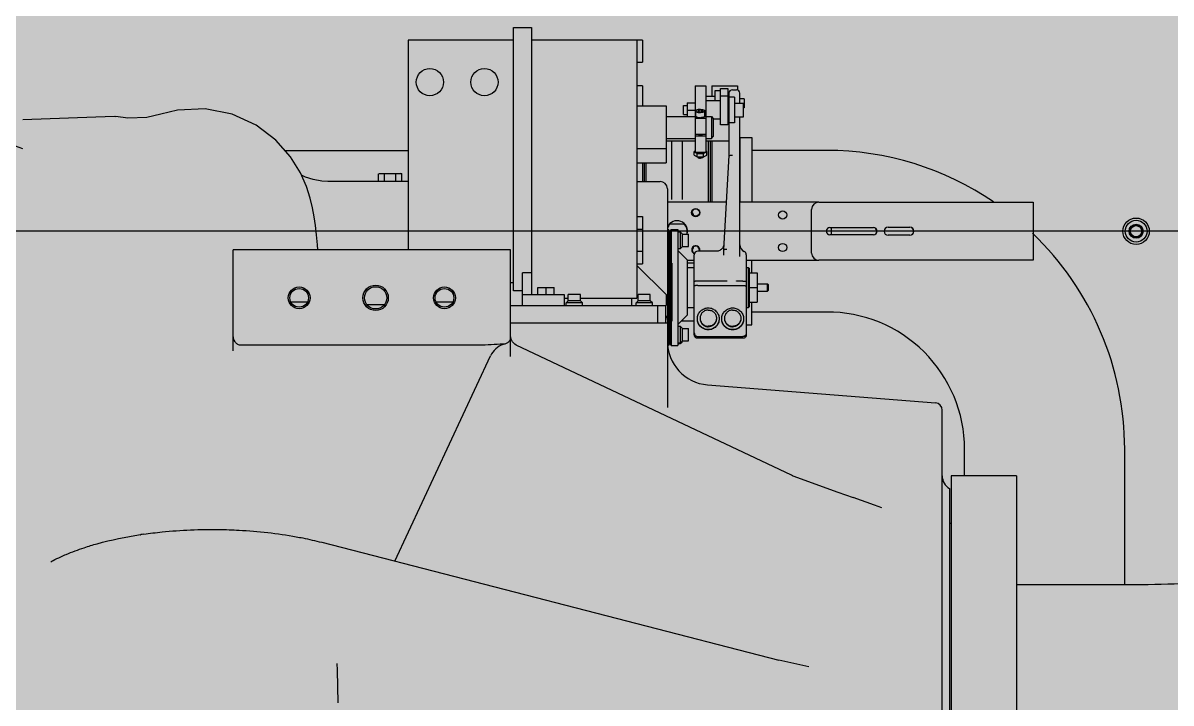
# Model space of a CAD drawing. Header units: millimetres. Extents: x -18489 to 17339, y -1599 to 10961.
# Drawn here: x -14545.8 to -14445.6, y 3074.1 to 3133.5 of the extents above; entities that cross this region are included whole.
import ezdxf

# ---------------------------------------------------------------- set-up
doc = ezdxf.new("R2010")
doc.units = ezdxf.units.MM
for name, color, linetype in [('188K-SM-03-F10-MECH-EQ-Y2257103$0$0 Xref', 8, 'Continuous'), ('188K-SM-03-F10-MECH-EQ-Y2257103$0$M-EQU-FOUNDATION', 8, 'Continuous'), ('188K-SM-03-F10-MECH-EQ-Y2257103$0$Micron CUP L10 HVAC EQU$0$M-MECH-EQU', 136, 'Continuous'), ('188K-SM-03-F10-MECH-EQ-Y2257103$0$Micron CUP L10 HVAC EQU$0$M-PHASE1 AREA', 252, 'Continuous')]:
    doc.layers.add(name, color=color, linetype=linetype)

# ---------------------------------------------------------------- blocks, each defined once
blk = doc.blocks.new('188K-SM-03-F10-MECH-EQ-Y2257103$0$Micron CUP L10 HVAC EQU$0$A$C0c53ceb0')
at = {"layer": '188K-SM-03-F10-MECH-EQ-Y2257103$0$Micron CUP L10 HVAC EQU$0$M-PHASE1 AREA'}
for p, q in [((16401.61627, 22156.78257), (16417.47457, 22156.78257)), ((16401.61627, 21926.83731), (16401.61627, 22156.78257)), ((16417.47457, 22156.78257), (16417.47457, 21923.66565)), ((16401.61627, 22145.68177), (16309.63817, 22145.68177)), ((16309.63817, 22145.68177), (16309.63817, 21962.86735)), ((16514.21016, 22145.68177), (16417.47457, 22145.68177)), ((16509.45268, 22145.68177), (16509.45268, 21920.49399)), ((16514.21016, 22145.68177), (16514.21016, 22126.65181)), ((16509.45268, 22126.65181), (16514.21016, 22126.65181)), ((16514.1718, 22105.89668), (16509.45268, 22105.89668)), ((16514.1718, 22105.89649), (16514.1718, 22088.59191)), ((16560.19922, 22106.04009), (16569.71419, 22106.04009)), ((16560.19922, 22106.04009), (16560.19922, 22048.03219)), ((16569.71419, 22106.04009), (16569.71419, 22048.03219)), ((16574.91981, 22105.89668), (16597.18485, 22105.89668)), ((16574.91981, 22105.89649), (16574.91981, 22096.57405)), ((16597.18485, 22105.89649), (16597.18485, 22102.32744)), ((16577.63065, 22096.57405), (16569.71419, 22096.57405)), ((16577.63065, 22092.88018), (16577.63065, 22101.78826)), ((16577.63065, 22101.78826), (16582.40083, 22101.78826)), ((16582.40083, 22071.82967), (16582.40083, 22103.68195)), ((16582.40083, 22103.68195), (16588.74415, 22103.68195)), ((16582.40083, 22097.19174), (16588.74415, 22097.19174)), ((16588.74415, 22103.68195), (16588.74415, 22071.82967)), ((16589.7337, 22097.67144), (16588.74415, 22097.67144)), ((16589.7337, 22099.41767), (16589.7337, 22045.04455)), ((16594.50388, 22096.05184), (16589.7337, 22096.05184)), ((16592.7785, 22102.46272), (16596.33075, 22102.46272)), ((16594.50388, 22096.05184), (16594.50388, 22073.72336)), ((16599.37555, 22090.8207), (16599.37555, 22099.41767)), ((16132.47768, 22085.89106), (16108.22063, 22084.82415)), ((16155.96205, 22081.25888), (16132.47768, 22085.89106)), ((16509.45268, 22088.59191), (16534.82595, 22088.59191)), ((16534.82595, 22088.59191), (16534.82595, 22038.63194)), ((16550.10065, 22088.85218), (16553.44993, 22088.85218)), ((16550.10065, 22080.92303), (16550.10065, 22088.85218)), ((16553.44993, 22090.97925), (16560.19922, 22090.97925)), ((16553.44993, 22090.97925), (16553.44993, 22079.07693)), ((16582.40083, 22092.88018), (16569.71419, 22092.88018)), ((16588.74415, 22091.93503), (16589.3531, 22091.93503)), ((16594.50388, 22090.83763), (16602.44571, 22090.83763)), ((16603.00392, 22094.58859), (16599.37555, 22094.58859)), ((16602.44571, 22078.93757), (16602.44571, 22090.83763)), ((16603.00392, 22086.65944), (16602.44571, 22086.65944)), ((16603.00392, 22094.58859), (16603.00392, 22086.65944)), ((15973.29009, 22076.66688), (16052.90497, 22079.44709)), ((16052.90497, 22079.44709), (16054.4616, 22079.30882)), ((16064.84886, 22077.81695), (16054.46166, 22079.30888)), ((16081.49109, 22078.43421), (16064.84886, 22077.81695)), ((16093.64274, 22081.27954), (16081.49109, 22078.43421)), ((16108.22063, 22084.82415), (16093.64262, 22081.27961)), ((16176.94237, 22071.71534), (16155.96205, 22081.25888)), ((16534.82595, 22079.07693), (16560.19922, 22079.07693)), ((16550.10065, 22080.92303), (16553.44993, 22080.92303)), ((16553.44993, 22084.63594), (16560.19922, 22084.63594)), ((16560.19922, 22077.83603), (16569.71419, 22077.83603)), ((16560.93504, 22079.48489), (16560.93504, 22084.01507)), ((16563.75063, 22084.69197), (16562.60799, 22084.01507)), ((16562.60799, 22084.01507), (16563.75063, 22083.33817)), ((16563.75063, 22083.33817), (16563.75063, 22084.69197)), ((16566.03591, 22084.69197), (16563.75063, 22084.69197)), ((16563.75063, 22083.33817), (16566.03591, 22083.33817)), ((16567.17856, 22084.01507), (16566.03591, 22084.69197)), ((16566.03591, 22083.33817), (16566.03591, 22084.69197)), ((16566.03591, 22083.33817), (16567.17856, 22084.01507)), ((16568.8515, 22079.48489), (16568.8515, 22084.01507)), ((16569.71419, 22079.07693), (16574.47168, 22079.07693)), ((16574.47168, 22079.07693), (16576.05751, 22077.4911)), ((16574.47168, 22079.07693), (16574.47168, 22060.04698)), ((16576.05751, 22077.4911), (16576.05751, 22061.63281)), ((16582.40083, 22076.89502), (16576.05751, 22076.89502)), ((16588.74415, 22077.84018), (16589.3531, 22077.84018)), ((16594.50388, 22078.93757), (16602.44571, 22078.93757)), ((16599.37555, 21956.86786), (16599.37555, 22078.93757)), ((16194.21554, 22058.66585), (16176.94237, 22071.71534)), ((16588.74415, 22071.82967), (16582.40083, 22071.82967)), ((16594.50388, 22073.72336), (16589.7337, 22073.72336)), ((16207.07009, 22044.09433), (16194.21554, 22058.66585)), ((16534.82595, 22060.04698), (16560.19922, 22060.04698)), ((16560.19922, 22057.56047), (16534.82595, 22057.56047)), ((16539.78482, 22006.78234), (16539.78482, 22057.56047)), ((16549.2998, 22006.78234), (16549.2998, 22057.56047)), ((16560.19922, 22063.76862), (16569.71419, 22063.76862)), ((16560.19922, 22062.33804), (16569.71419, 22062.33804)), ((16569.71419, 22060.04698), (16574.47168, 22060.04698)), ((16589.7337, 22057.56047), (16569.71419, 22057.56047)), ((16571.69171, 22057.56047), (16571.69171, 22004.4036)), ((16573.33398, 22057.56047), (16573.33398, 22004.4036)), ((16574.47168, 22060.04698), (16576.05751, 22061.63281)), ((16574.91981, 22057.56047), (16574.91981, 22004.4036)), ((16599.37555, 22060.73226), (16609.87149, 22060.73226)), ((16599.37555, 22060.73226), (16599.37555, 22004.4036)), ((16609.87149, 22060.73226), (16609.87149, 22004.4036)), ((16202.20788, 22049.60598), (16309.63817, 22049.60598)), ((16509.45268, 22051.36136), (16534.82595, 22051.36136)), ((16560.19922, 22049.03399), (16559.3998, 22048.56042)), ((16559.3998, 22048.56042), (16560.19922, 22048.08685)), ((16559.3998, 22045.46082), (16559.3998, 22048.56042)), ((16560.19922, 22048.03219), (16569.71419, 22048.03219)), ((16560.29148, 22048.03219), (16562.14653, 22046.93326)), ((16562.14653, 22043.83366), (16562.14653, 22046.93326)), ((16562.14653, 22046.93326), (16567.64001, 22046.93326)), ((16567.64001, 22046.93326), (16569.49507, 22048.03219)), ((16567.64001, 22043.83366), (16567.64001, 22046.93326)), ((16570.38675, 22048.56042), (16569.71419, 22048.95884)), ((16569.71419, 22048.162), (16570.38675, 22048.56042)), ((16570.38675, 22045.46082), (16570.38675, 22048.56042)), ((16675.12837, 22049.60526), (16609.87311, 22049.60526)), ((16215.66843, 22030.06427), (16207.07009, 22044.09433)), ((16509.45268, 22038.63194), (16534.82595, 22038.63194)), ((16514.1718, 22038.63194), (16514.1718, 22022.49454)), ((16515.75763, 22038.63194), (16515.75763, 22022.49454)), ((16517.39291, 22022.49454), (16517.39291, 22038.63194)), ((16559.3998, 22045.46082), (16562.14653, 22043.83366)), ((16562.14653, 22043.83366), (16567.64001, 22043.83366)), ((16562.48281, 22043.72027), (16562.48281, 22043.83366)), ((16567.30373, 22043.72027), (16567.30373, 22043.83366)), ((16567.64001, 22043.83366), (16570.38675, 22045.46082)), ((16589.7337, 22045.04514), (16584.91278, 21962.96922)), ((16220.92421, 22018.00925), (16215.66843, 22030.06427)), ((16220.09356, 22026.3265), (16216.53226, 22028.08293)), ((16226.65014, 22024.12904), (16220.09356, 22026.3265)), ((16283.86074, 22029.16139), (16285.21005, 22029.52293)), ((16283.86074, 22022.49454), (16283.86074, 22029.16139)), ((16285.21005, 22029.52293), (16302.65418, 22029.52293)), ((16288.89643, 22022.49454), (16288.89643, 22029.16139)), ((16298.9678, 22022.49454), (16298.9678, 22029.16139)), ((16304.00348, 22029.16139), (16302.65418, 22029.52293)), ((16304.00348, 22022.49454), (16304.00348, 22029.16139)), ((16224.09817, 22008.0169), (16220.92421, 22018.00925)), ((16234.43181, 22022.7465), (16226.65014, 22024.12904)), ((16239.54081, 22022.49454), (16234.43181, 22022.7465)), ((16309.63817, 22022.49454), (16239.54227, 22022.49454)), ((16509.45268, 22022.49454), (16529.72592, 22022.49454)), ((16536.06924, 22016.15122), (16536.06924, 21825.11651)), ((16226.12976, 21999.44917), (16224.09817, 22008.0169)), ((16227.55979, 21991.60351), (16226.12976, 21999.44917)), ((16587.34653, 22004.4036), (16536.06924, 22004.4036)), ((16668.36387, 22004.4036), (16599.37555, 22004.4036)), ((16662.02055, 21960.00037), (16662.02055, 21998.06028)), ((16668.36387, 22004.4036), (16855.34205, 22004.4036)), ((16855.34205, 22004.4036), (16855.34205, 21953.65705)), ((16228.67767, 21983.88566), (16227.55979, 21991.60351)), ((16509.45268, 21991.79288), (16514.21016, 21991.79288)), ((16514.21016, 21991.79085), (16514.21016, 21950.69021)), ((18509.19987, 21979.03032), (13383.58898, 21979.03032)), ((16229.63843, 21975.80119), (16228.67767, 21983.88566)), ((16230.51316, 21967.11996), (16229.63843, 21975.80119)), ((16509.45268, 21980.75551), (16514.21016, 21980.75551)), ((16536.06924, 21980.62864), (16537.05402, 21980.62864)), ((16538.22596, 21978.59878), (16537.05402, 21980.62864)), ((16537.05402, 21980.62864), (16537.05402, 21879.13556)), ((16539.39791, 21980.62864), (16538.22596, 21978.59878)), ((16538.22596, 21978.59878), (16538.22596, 21881.16542)), ((16538.50982, 21985.37364), (16550.5748, 21985.37364)), ((16539.39791, 21980.62864), (16539.39791, 21879.13556)), ((16539.39791, 21980.62864), (16545.07675, 21980.62864)), ((16545.07675, 21980.62852), (16545.07675, 21879.13568)), ((16547.48721, 21978.24355), (16545.07675, 21978.24355)), ((16549.26334, 21976.44205), (16547.48721, 21978.24355)), ((16547.48721, 21963.98378), (16547.48721, 21978.24355)), ((16549.26334, 21965.78528), (16549.26334, 21976.44205)), ((16549.26334, 21976.44205), (16554.59172, 21976.44205)), ((16554.59172, 21965.78528), (16554.59172, 21976.44205)), ((16675.12675, 21977.73986), (16675.12675, 21980.32079)), ((16678.00571, 21982.20198), (16716.06562, 21982.20198)), ((16716.06562, 21975.85867), (16678.00571, 21975.85867)), ((16678.98039, 21982.21013), (16678.98309, 21975.85082)), ((16728.75226, 21982.58258), (16747.78221, 21982.58258)), ((16230.89029, 21962.86735), (16230.51316, 21967.11996)), ((16549.26334, 21965.78528), (16547.48721, 21963.98378)), ((16549.26334, 21965.78528), (16554.59172, 21965.78528)), ((16584.87566, 21965.74283), (16584.63612, 21965.17953)), ((16585.04421, 21966.26901), (16584.87566, 21965.74283)), ((16585.12745, 21966.62394), (16585.04421, 21966.26901)), ((16747.78221, 21975.47807), (16728.75226, 21975.47807)), ((16399.06189, 21962.86735), (16156.74715, 21962.86735)), ((16156.74715, 21874.49832), (16156.74715, 21962.86735)), ((16399.06189, 21869.64935), (16399.06189, 21962.86735)), ((16509.45268, 21961.72555), (16514.21016, 21961.72555)), ((16545.07675, 21963.98378), (16547.48721, 21963.98378)), ((16545.2997, 21962.13694), (16553.44993, 21953.98671)), ((16559.53951, 21888.58284), (16559.53951, 21958.55368)), ((16578.92635, 21961.59869), (16562.5843, 21961.59869)), ((16579.43907, 21961.61941), (16578.92635, 21961.59866)), ((16580.25883, 21961.7402), (16579.43907, 21961.61941)), ((16581.02993, 21961.95764), (16580.25883, 21961.7402)), ((16581.74415, 21962.25892), (16581.02993, 21961.95764)), ((16582.39572, 21962.63159), (16581.74415, 21962.25892)), ((16582.98087, 21963.06374), (16582.39572, 21962.63159)), ((16583.4975, 21963.54421), (16582.98087, 21963.06374)), ((16583.94494, 21964.0627), (16583.4975, 21963.54421)), ((16584.3238, 21964.61008), (16583.94494, 21964.0627)), ((16584.63612, 21965.17953), (16584.3238, 21964.61008)), ((16584.91278, 21962.96863), (16584.91278, 21958.09973)), ((16604.95767, 21958.55368), (16604.95767, 21888.58284)), ((16509.45268, 21950.68818), (16514.21016, 21950.68818)), ((16534.82595, 21923.66565), (16509.45268, 21949.03892)), ((16539.78482, 21951.27831), (16539.78482, 21900.50018)), ((16553.44993, 21953.98671), (16553.44993, 21905.77749)), ((16553.44993, 21953.65705), (16559.53951, 21953.65705)), ((16559.53951, 21951.27831), (16553.44993, 21951.27831)), ((16553.44993, 21947.28816), (16559.53951, 21947.28816)), ((16604.95767, 21953.65705), (16668.36387, 21953.65705)), ((16604.95767, 21947.28816), (16606.67036, 21947.28816)), ((16606.67036, 21947.28816), (16606.67036, 21912.47604)), ((16606.67036, 21947.28816), (16607.43156, 21946.84869)), ((16607.43156, 21946.84811), (16607.43156, 21912.91609)), ((16609.87149, 21942.56873), (16609.87149, 21953.65705)), ((16855.34205, 21953.65705), (16668.36387, 21953.65705)), ((16409.54542, 21914.15067), (16409.54542, 21942.6956)), ((16417.47457, 21942.6956), (16409.54542, 21942.6956)), ((16587.47913, 21935.46879), (16562.5843, 21935.46879)), ((16601.91287, 21935.46879), (16596.8092, 21935.46879)), ((16607.43156, 21942.56873), (16614.53608, 21942.56873)), ((16614.53608, 21942.56873), (16614.53608, 21917.19546)), ((16401.61627, 21933.97354), (16399.06189, 21933.97354)), ((16409.54542, 21926.83731), (16401.61627, 21926.83731)), ((16423.03131, 21923.66565), (16423.03131, 21929.83135)), ((16423.03131, 21929.83135), (16437.29109, 21929.83135)), ((16430.1612, 21923.66565), (16430.1612, 21929.83135)), ((16437.29109, 21923.66565), (16437.29109, 21929.83135)), ((16528.66024, 21929.83135), (16529.2692, 21929.83135)), ((16529.2692, 21929.22239), (16529.2692, 21929.83135)), ((16562.5843, 21931.56261), (16601.91287, 21931.56261)), ((16607.43156, 21929.8821), (16614.53608, 21929.8821)), ((16614.53608, 21933.0563), (16623.54359, 21933.0563)), ((16614.53608, 21926.7079), (16623.54359, 21926.7079)), ((16623.54359, 21933.0563), (16624.30479, 21932.2951)), ((16623.54359, 21926.7079), (16623.54359, 21933.0563)), ((16623.54359, 21926.7079), (16624.30479, 21927.4691)), ((16624.30479, 21927.4691), (16624.30479, 21932.2951)), ((16207.14975, 21917.4492), (16221.76393, 21917.4492)), ((16334.0161, 21917.4492), (16348.63028, 21917.4492)), ((16409.54542, 21923.66565), (16446.0195, 21923.66565)), ((16446.0195, 21923.66565), (16446.0195, 21914.15067)), ((16446.0195, 21920.49399), (16449.39414, 21920.49399)), ((16447.59264, 21916.56113), (16449.39414, 21918.33726)), ((16447.59264, 21914.15067), (16447.59264, 21916.56113)), ((16461.85242, 21916.56113), (16447.59264, 21916.56113)), ((16449.39414, 21918.33726), (16449.39414, 21923.66565)), ((16460.05092, 21918.33726), (16449.39414, 21918.33726)), ((16460.05077, 21923.66565), (16449.39429, 21923.66565)), ((16460.05092, 21918.33726), (16460.05092, 21923.66565)), ((16460.05092, 21920.49399), (16509.45268, 21920.49399)), ((16461.85242, 21916.56113), (16460.05092, 21918.33726)), ((16461.85242, 21914.15067), (16461.85242, 21916.56113)), ((16504.69519, 21920.49399), (16504.69519, 21914.15067)), ((16508.6661, 21916.56113), (16510.46761, 21918.33726)), ((16508.6661, 21914.15067), (16508.6661, 21916.56113)), ((16522.92588, 21916.56113), (16508.6661, 21916.56113)), ((16510.46761, 21918.33726), (16510.46761, 21923.66565)), ((16521.12438, 21918.33726), (16510.46761, 21918.33726)), ((16521.12423, 21923.66565), (16510.46775, 21923.66565)), ((16521.12438, 21918.33726), (16521.12438, 21923.66565)), ((16522.92588, 21916.56113), (16521.12438, 21918.33726)), ((16522.92588, 21914.15067), (16522.92588, 21916.56113)), ((16534.82595, 21923.66565), (16534.82595, 21914.15067)), ((16607.43156, 21917.19546), (16614.53608, 21917.19546)), ((16609.87149, 21897.32839), (16609.87149, 21917.19546)), ((16273.59656, 21915.1656), (16288.8944, 21915.1656)), ((16399.06189, 21914.15067), (16534.82595, 21914.15067)), ((16527.61994, 21898.67298), (16527.61994, 21914.15067)), ((16534.72445, 21898.67298), (16534.72445, 21914.15067)), ((16545.2997, 21897.62726), (16553.44993, 21905.77749)), ((16553.44993, 21912.47604), (16559.53951, 21912.47604)), ((16604.95767, 21912.47604), (16606.67036, 21912.47604)), ((16606.67036, 21912.47604), (16607.43156, 21912.91551)), ((16675.12675, 21908.45281), (16609.87149, 21908.45281)), ((16536.06924, 21898.67298), (16399.06189, 21898.67298)), ((16547.48721, 21895.78042), (16545.07675, 21895.78042)), ((16549.26334, 21893.97892), (16547.48721, 21895.78042)), ((16547.48721, 21881.52065), (16547.48721, 21895.78042)), ((16559.53951, 21900.50018), (16548.17262, 21900.50018)), ((16549.2998, 21901.62736), (16549.2998, 21900.50018)), ((16604.95767, 21897.32839), (16609.87149, 21897.32839)), ((16399.59649, 21884.77152), (16399.11073, 21886.77928)), ((16549.26334, 21883.32215), (16549.26334, 21893.97892)), ((16549.26334, 21893.97892), (16554.59172, 21893.97892)), ((16554.59172, 21883.32215), (16554.59172, 21893.97892)), ((16562.5843, 21887.14217), (16601.91287, 21887.14217)), ((16562.5843, 21886.98084), (16601.91287, 21886.98084)), ((16601.91287, 21885.53805), (16562.5843, 21885.53805)), ((16371.48844, 21879.57275), (16163.09084, 21879.59009)), ((16400.7828, 21882.52082), (16399.59649, 21884.77152)), ((16402.68858, 21880.51726), (16400.7828, 21882.52082)), ((16404.06415, 21879.65797), (16402.68858, 21880.51726)), ((16644.29793, 21765.99034), (16404.09348, 21879.64409)), ((16536.06924, 21879.13556), (16537.05402, 21879.13556)), ((16538.22596, 21881.16542), (16537.05402, 21879.13556)), ((16539.39791, 21879.13556), (16538.22596, 21881.16542)), ((16539.39791, 21879.13556), (16545.07675, 21879.13556)), ((16545.07675, 21881.52065), (16547.48721, 21881.52065)), ((16546.12814, 21880.7089), (16545.07675, 21880.7089)), ((16549.26334, 21883.32215), (16547.48721, 21881.52065)), ((16549.26334, 21883.32215), (16554.59172, 21883.32215)), ((16298.03649, 21690.96113), (16381.60223, 21870.16845)), ((16571.11055, 21844.94508), (16770.17061, 21829.10741)), ((16776.01083, 21473.67069), (16776.01083, 21822.77839)), ((16795.49994, 21765.4653), (16795.49994, 21788.73079)), ((16935.35261, 21670.31554), (16935.35261, 21788.73079)), ((16645.21946, 21765.59369), (16644.29796, 21765.99033)), ((16645.53507, 21765.47523), (16645.21946, 21765.59369)), ((16645.53503, 21765.47525), (16684.90158, 21751.23245)), ((16841.03198, 21765.4653), (16783.94212, 21765.4653)), ((16783.94212, 21765.46529), (16783.94212, 21067.70043)), ((16841.03198, 21765.46529), (16841.03198, 21067.70043)), ((16684.90158, 21751.23245), (16698.27476, 21746.43076)), ((16716.86611, 21739.82263), (16698.27476, 21746.43076)), ((16782.36758, 21754.46279), (16782.36758, 21078.69888)), ((16723.20427, 21737.57886), (16716.86611, 21739.82263)), ((16782.35379, 21724.25871), (16783.94212, 21724.25871)), ((16075.85732, 21714.10545), (16076.206, 21714.15787)), ((16075.97276, 21713.98956), (16076.33094, 21714.03164)), ((16234.14426, 21707.4532), (16633.28612, 21604.42541)), ((15997.57231, 21690.39193), (15997.54855, 21690.37892)), ((16938.14512, 21670.31554), (16841.03198, 21670.31554)), ((16944.66539, 21670.3335), (16938.14512, 21670.31554)), ((16247.71838, 21601.71238), (16247.71835, 21601.72039)), ((16247.85313, 21595.86821), (16247.71842, 21601.71237)), ((16248.50121, 21567.14102), (16247.85313, 21595.86821)), ((16659.62716, 21598.65796), (16633.28743, 21604.42574)), ((16659.62716, 21598.65796), (16659.62392, 21598.65856))]:
    blk.add_line(p, q, dxfattribs=at)
for centre, radius in [((16328.66812, 22109.20769), 11.89372), ((16376.243, 22109.20769), 11.89372), ((16560.77947, 21995.26748), 3.55226), ((16560.77947, 21995.26748), 3.17166), ((16636.64728, 21993.23936), 3.55226), ((16945.34209, 21979.03032), 11.4879), ((16945.34209, 21979.03032), 9.51498), ((16945.34209, 21979.03032), 6.17839), ((16945.34209, 21979.03032), 5.67682), ((16945.34209, 21979.03032), 5.29033), ((16945.34209, 21979.03032), 4.90973), ((16636.64728, 21964.82129), 3.55226), ((16214.4884, 21920.87459), 9.51498), ((16214.4884, 21920.87459), 8.13213), ((16281.24548, 21920.87459), 11.10081), ((16281.24548, 21920.87459), 9.71796), ((16341.35476, 21920.87459), 9.51498), ((16341.35476, 21920.87459), 8.13213)]:
    blk.add_circle(centre, radius, dxfattribs=at)
for centre, radius, start, end in [((16592.7785, 22099.41792), 3.04479, 90, 180), ((16596.33075, 22099.41792), 3.04479, 0, 90), ((16589.3531, 22092.31563), 0.3806, 270, 0), ((16589.3531, 22077.45958), 0.3806, 0, 90), ((15946.39442, 21979.03032), 76.91897, 69.52357114, 224.94230081), ((16674.47733, 21788.73079), 260.87528, 55.84772991, 89.85736929), ((16529.72592, 22016.15122), 6.34332, 0, 90), ((16552.66176, 21991.71696), 6.34332, 8.83283844, 38.41435594), ((16668.36387, 21998.06028), 6.34332, 90, 180), ((16544.54231, 21979.03032), 9.12169, 343.34169816, 155.45454546), ((16544.54231, 21979.03032), 8.75378, 133.56128448, 164.52042816), ((16544.54231, 21979.03032), 8.75378, 342.73550115, 46.43871552), ((16678.00571, 21979.03032), 3.17166, 90, 270), ((16716.06562, 21979.03032), 3.17166, 270, 90), ((16715.81189, 21979.03032), 3.17166, 274.68569801, 85.31430199), ((16728.75226, 21979.03032), 3.55226, 90, 270), ((16747.78221, 21979.03032), 3.55226, 270, 90), ((16747.52848, 21979.03032), 3.55226, 274.16545684, 85.83454316), ((16674.47733, 21788.73079), 260.87528, 0, 46.26205073), ((16560.77947, 21962.79317), 3.55226, 340.03499677, 251.84765396), ((16560.77947, 21962.79317), 3.17166, 337.53823738, 252.5844872), ((16605.71886, 21967.13591), 6.34332, 180, 246.08346558), ((16545.83795, 21962.67518), 0.7612, 180, 225), ((16552.66176, 21966.34369), 6.34332, 321.58564406, 351.16716156), ((16562.5843, 21958.5539), 3.04479, 90, 180), ((16601.91287, 21958.5539), 3.04479, 0, 66.08346558), ((16668.36387, 21960.00037), 6.34332, 180, 270), ((16529.01269, 21901.46991), 7.02237, 30.3321547, 34.77861289), ((16675.77616, 21788.73079), 119.72378, 0, 90.31079016), ((16545.83795, 21897.08901), 0.7612, 135, 180), ((16163.09047, 21886.74754), 6.34332, 180, 216.87989059), ((16398.84921, 21862.12603), 19.02995, 108.65302278, 154.99993775), ((16392.71523, 21886.84975), 6.44555, 270.43156277, 272.25077166), ((16574.12914, 21882.88509), 38.05991, 180, 265.451), ((16546.12814, 21883.88056), 3.17166, 270, 349.89197358), ((16769.66751, 21822.78407), 6.34332, 0, 85.451), ((16788.69747, 21765.4633), 12.68664, 180, 240.06999585), ((16131.8895, 21342.54243), 375.76414, 98.12416995, 98.52189642)]:
    blk.add_arc(centre, radius, start, end, dxfattribs=at)
for points, knots in [([(16564.89327, 22085.36887), (16564.63572, 22085.36887), (16564.25193, 22085.35617), (16563.74725, 22085.31314), (16563.38241, 22085.2687), (16563.03206, 22085.21232), (16562.69956, 22085.14453), (16562.38808, 22085.066), (16562.10057, 22084.9775), (16561.87854, 22084.89441), (16561.7155, 22084.82313), (16561.57005, 22084.75267), (16561.40742, 22084.66097), (16561.23981, 22084.5416), (16561.10658, 22084.4167), (16561.00904, 22084.28695), (16560.95801, 22084.17282), (16560.93829, 22084.08213), (16560.93504, 22084.03727), (16560.93504, 22084.01507)], [0, 0, 0, 0, 0.1745988697, 0.2600579958, 0.3433212556, 0.4237029607, 0.5005582458, 0.5732949316, 0.641387248, 0.7043927255, 0.7338827608, 0.7619852213, 0.8139421402, 0.860256661, 0.9011649159, 0.9372618826, 0.9696314474, 0.9849504909, 1, 1, 1, 1]), ([(16560.93504, 22084.01507), (16560.93504, 22083.99287), (16560.93829, 22083.94801), (16560.95801, 22083.85732), (16561.00904, 22083.74319), (16561.10658, 22083.61344), (16561.23981, 22083.48854), (16561.40742, 22083.36918), (16561.57005, 22083.27747), (16561.7155, 22083.20701), (16561.87854, 22083.13573), (16562.10057, 22083.05264), (16562.38808, 22082.96414), (16562.69956, 22082.88561), (16563.03206, 22082.81783), (16563.38241, 22082.76144), (16563.74725, 22082.717), (16564.25193, 22082.67397), (16564.63572, 22082.66128), (16564.89327, 22082.66128)], [0, 0, 0, 0, 0.0150495091, 0.0303685526, 0.0627381174, 0.0988350841, 0.139743339, 0.1860578598, 0.2380147787, 0.2661172392, 0.2956072745, 0.358612752, 0.4267050684, 0.4994417542, 0.5762970393, 0.6566787444, 0.7399420042, 0.8254011303, 1, 1, 1, 1]), ([(16560.93504, 22079.48489), (16560.93504, 22079.45898), (16560.93949, 22079.40645), (16560.95936, 22079.32845), (16560.99226, 22079.25117), (16561.03798, 22079.17489), (16561.09628, 22079.09982), (16561.16692, 22079.02614), (16561.24968, 22078.95405), (16561.38029, 22078.85699), (16561.57366, 22078.74219), (16561.84086, 22078.61841), (16562.14747, 22078.50573), (16562.36662, 22078.4416), (16562.48183, 22078.41133)], [0, 0, 0, 0, 0.039012118, 0.0789688686, 0.1207391778, 0.1650636176, 0.2125331407, 0.2635927064, 0.318558126, 0.3776368025, 0.5084785777, 0.6563487479, 0.8205946663, 1, 1, 1, 1]), ([(16562.48183, 22078.41133), (16562.66144, 22078.36413), (16563.03895, 22078.28211), (16563.62904, 22078.19571), (16564.25265, 22078.14289), (16564.67807, 22078.13109), (16564.89327, 22078.13109)], [0, 0, 0, 0, 0.2289293179, 0.4756840764, 0.734715221, 1, 1, 1, 1]), ([(16564.89327, 22085.36887), (16565.15082, 22085.36887), (16565.53461, 22085.35617), (16566.03929, 22085.31314), (16566.40414, 22085.2687), (16566.75448, 22085.21232), (16567.08698, 22085.14453), (16567.39847, 22085.066), (16567.68597, 22084.9775), (16567.908, 22084.89441), (16568.07104, 22084.82313), (16568.2165, 22084.75267), (16568.37913, 22084.66097), (16568.54674, 22084.5416), (16568.67996, 22084.4167), (16568.7775, 22084.28695), (16568.82853, 22084.17282), (16568.84825, 22084.08213), (16568.8515, 22084.03727), (16568.8515, 22084.01507)], [0, 0, 0, 0, 0.1745988697, 0.2600579958, 0.3433212556, 0.4237029607, 0.5005582458, 0.5732949316, 0.641387248, 0.7043927255, 0.7338827608, 0.7619852213, 0.8139421402, 0.860256661, 0.9011649159, 0.9372618826, 0.9696314474, 0.9849504909, 1, 1, 1, 1]), ([(16568.8515, 22084.01507), (16568.8515, 22083.99287), (16568.84825, 22083.94801), (16568.82853, 22083.85732), (16568.7775, 22083.74319), (16568.67996, 22083.61344), (16568.54674, 22083.48854), (16568.37913, 22083.36918), (16568.2165, 22083.27747), (16568.07104, 22083.20701), (16567.908, 22083.13573), (16567.68597, 22083.05264), (16567.39847, 22082.96414), (16567.08698, 22082.88561), (16566.75448, 22082.81783), (16566.40414, 22082.76144), (16566.03929, 22082.717), (16565.53461, 22082.67397), (16565.15082, 22082.66128), (16564.89327, 22082.66128)], [0, 0, 0, 0, 0.0150495091, 0.0303685526, 0.0627381174, 0.0988350841, 0.139743339, 0.1860578598, 0.2380147787, 0.2661172392, 0.2956072745, 0.358612752, 0.4267050684, 0.4994417542, 0.5762970393, 0.6566787444, 0.7399420042, 0.8254011303, 1, 1, 1, 1]), ([(16567.30471, 22078.41133), (16567.1251, 22078.36413), (16566.74759, 22078.28211), (16566.15751, 22078.19571), (16565.53389, 22078.14289), (16565.10847, 22078.13109), (16564.89327, 22078.13109)], [0, 0, 0, 0, 0.2289293179, 0.4756840764, 0.734715221, 1, 1, 1, 1]), ([(16568.8515, 22079.48489), (16568.8515, 22079.45898), (16568.84705, 22079.40645), (16568.82719, 22079.32845), (16568.79428, 22079.25117), (16568.74856, 22079.17489), (16568.69027, 22079.09982), (16568.61962, 22079.02614), (16568.53687, 22078.95405), (16568.40625, 22078.85699), (16568.21288, 22078.74219), (16567.94568, 22078.61841), (16567.63908, 22078.50573), (16567.41992, 22078.4416), (16567.30471, 22078.41133)], [0, 0, 0, 0, 0.039012118, 0.0789688686, 0.1207391778, 0.1650636176, 0.2125331407, 0.2635927064, 0.318558126, 0.3776368025, 0.5084785777, 0.6563487479, 0.8205946663, 1, 1, 1, 1]), ([(16564.89327, 22063.13643), (16564.62633, 22063.13643), (16564.11652, 22063.16381), (16563.42027, 22063.28468), (16562.92632, 22063.44942), (16562.63543, 22063.62167), (16562.5301, 22063.71734), (16562.49121, 22063.76706)], [0, 0, 0, 0, 0.3155386531, 0.6017381695, 0.8340558254, 0.925385251, 1, 1, 1, 1]), ([(16567.29533, 22063.76706), (16567.25644, 22063.71734), (16567.15111, 22063.62167), (16566.86022, 22063.44942), (16566.36628, 22063.28468), (16565.67003, 22063.16381), (16565.16021, 22063.13643), (16564.89327, 22063.13643)], [0, 0, 0, 0, 0.074614749, 0.1659441746, 0.3982618305, 0.6844613469, 1, 1, 1, 1]), ([(16561.08532, 22048.03106), (16561.1635, 22047.96528), (16561.34803, 22047.84018), (16561.66956, 22047.68104), (16562.05207, 22047.53829), (16562.32961, 22047.45974), (16562.4769, 22047.42313)], [0, 0, 0, 0, 0.2003933238, 0.4348502657, 0.7023289912, 1, 1, 1, 1]), ([(16562.4769, 22047.42313), (16562.65869, 22047.37794), (16563.03901, 22047.29935), (16563.63133, 22047.21646), (16564.25449, 22047.16585), (16564.67882, 22047.15455), (16564.89327, 22047.15455)], [0, 0, 0, 0, 0.2306320542, 0.4776703186, 0.7359646394, 1, 1, 1, 1]), ([(16564.89327, 22047.15455), (16565.10772, 22047.15455), (16565.53205, 22047.16585), (16566.15521, 22047.21646), (16566.74753, 22047.29935), (16567.12785, 22047.37794), (16567.30964, 22047.42313)], [0, 0, 0, 0, 0.2640353606, 0.5223296814, 0.7693679458, 1, 1, 1, 1]), ([(16567.30964, 22047.42313), (16567.45693, 22047.45974), (16567.73447, 22047.53829), (16568.11698, 22047.68104), (16568.43851, 22047.84018), (16568.62305, 22047.96528), (16568.70122, 22048.03106)], [0, 0, 0, 0, 0.2976710088, 0.5651497343, 0.7996066762, 1, 1, 1, 1]), ([(16562.48281, 22043.72027), (16562.48281, 22043.70675), (16562.48479, 22043.67943), (16562.4968, 22043.62421), (16562.52787, 22043.5547), (16562.58728, 22043.47569), (16562.6684, 22043.39963), (16562.77048, 22043.32694), (16562.89261, 22043.25808), (16563.03374, 22043.19363), (16563.19258, 22043.13418), (16563.36767, 22043.08028), (16563.55736, 22043.03246), (16563.75984, 22042.99118), (16564.04898, 22042.94466), (16564.42796, 22042.90607), (16564.73643, 22042.89585), (16564.89327, 22042.89585)], [0, 0, 0, 0, 0.015050095, 0.0303697371, 0.0627405449, 0.0988389228, 0.1397487375, 0.1860650934, 0.2380239933, 0.2956077737, 0.3586156747, 0.4267106617, 0.4994501355, 0.5763084177, 0.6566932299, 0.8253943783, 1, 1, 1, 1]), ([(16567.30373, 22043.72027), (16567.30373, 22043.70675), (16567.30175, 22043.67943), (16567.28975, 22043.62421), (16567.25867, 22043.5547), (16567.19927, 22043.47569), (16567.11814, 22043.39963), (16567.01607, 22043.32694), (16566.89393, 22043.25808), (16566.75281, 22043.19363), (16566.59396, 22043.13418), (16566.41887, 22043.08028), (16566.22918, 22043.03246), (16566.0267, 22042.99118), (16565.73756, 22042.94466), (16565.35858, 22042.90607), (16565.05011, 22042.89585), (16564.89327, 22042.89585)], [0, 0, 0, 0, 0.015050095, 0.0303697371, 0.0627405449, 0.0988389228, 0.1397487375, 0.1860650934, 0.2380239933, 0.2956077737, 0.3586156747, 0.4267106617, 0.4994501355, 0.5763084177, 0.6566932299, 0.8253943783, 1, 1, 1, 1]), ([(16589.7337, 22045.04455), (16589.7337, 22045.05392), (16589.75594, 22045.07676), (16589.79753, 22045.10931), (16589.87181, 22045.1464), (16590.0225, 22045.19257), (16590.27854, 22045.23062), (16590.82688, 22045.28831), (16591.67233, 22045.32247), (16592.39029, 22045.31678), (16592.7785, 22045.30554)], [0, 0, 0, 0, 0.0090844089, 0.0271907757, 0.0536044474, 0.0878675778, 0.180327543, 0.3035282425, 0.6232436268, 1, 1, 1, 1]), ([(16283.86074, 22029.16139), (16283.97353, 22029.19161), (16284.42275, 22029.30595), (16284.87873, 22029.39499), (16285.2223, 22029.44218)], [0, 0, 0, 0, 0.2518884729, 1, 1, 1, 1]), ([(16285.2223, 22029.44218), (16285.31835, 22029.45537), (16285.70208, 22029.50198), (16286.08901, 22029.52293), (16286.37859, 22029.52293)], [0, 0, 0, 0, 0.2508444738, 1, 1, 1, 1]), ([(16286.37859, 22029.52293), (16286.80044, 22029.52293), (16287.65123, 22029.45479), (16288.4831, 22029.27214), (16288.89643, 22029.16139)], [0, 0, 0, 0, 0.4964392741, 1, 1, 1, 1]), ([(16288.89643, 22029.16139), (16289.73092, 22029.27319), (16291.40584, 22029.45604), (16293.09023, 22029.52293), (16293.93211, 22029.52293)], [0, 0, 0, 0, 0.5000188483, 1, 1, 1, 1]), ([(16293.93211, 22029.52293), (16294.774, 22029.52293), (16296.45839, 22029.45604), (16298.1333, 22029.27319), (16298.9678, 22029.16139)], [0, 0, 0, 0, 0.4999811568, 1, 1, 1, 1]), ([(16298.9678, 22029.16139), (16299.38112, 22029.27214), (16300.213, 22029.45479), (16301.06379, 22029.52293), (16301.48564, 22029.52293)], [0, 0, 0, 0, 0.503560731, 1, 1, 1, 1]), ([(16301.48564, 22029.52293), (16301.90749, 22029.52293), (16302.75828, 22029.45479), (16303.59016, 22029.27214), (16304.00348, 22029.16139)], [0, 0, 0, 0, 0.4964392741, 1, 1, 1, 1]), ([(16584.91278, 21962.96922), (16584.91278, 21962.97868), (16584.93583, 21963.00158), (16584.97805, 21963.03425), (16585.05336, 21963.0714), (16585.20484, 21963.11736), (16585.4613, 21963.15514), (16586.00936, 21963.21256), (16586.85352, 21963.24655), (16587.5702, 21963.24084), (16587.95757, 21963.22962)], [0, 0, 0, 0, 0.0091856884, 0.027590296, 0.0543390402, 0.0888328543, 0.1814587651, 0.3046652308, 0.6239993792, 1, 1, 1, 1]), ([(16562.5843, 21935.46879), (16562.19561, 21935.46879), (16561.47609, 21935.44888), (16560.63062, 21935.37592), (16560.08179, 21935.28186), (16559.82808, 21935.2184), (16559.67654, 21935.15776), (16559.59179, 21935.11203), (16559.53951, 21935.05811), (16559.53951, 21935.02309)], [0, 0, 0, 0, 0.3722471448, 0.6890124805, 0.8117982476, 0.9048896442, 0.9396154679, 0.966459883, 1, 1, 1, 1]), ([(16587.95757, 21935.65538), (16587.93261, 21935.61896), (16587.79775, 21935.49896), (16587.61048, 21935.46877), (16587.47913, 21935.46879)], [0, 0, 0, 0, 0.2515514417, 1, 1, 1, 1]), ([(16596.8092, 21935.46879), (16596.67783, 21935.46878), (16596.4899, 21935.49845), (16596.35612, 21935.61925), (16596.33075, 21935.65538)], [0, 0, 0, 0, 0.7485115328, 1, 1, 1, 1]), ([(16601.91287, 21935.46879), (16602.30157, 21935.46879), (16603.02108, 21935.44888), (16603.86656, 21935.37592), (16604.41539, 21935.28186), (16604.6691, 21935.2184), (16604.82063, 21935.15776), (16604.90539, 21935.11203), (16604.95767, 21935.05811), (16604.95767, 21935.02309)], [0, 0, 0, 0, 0.3722471448, 0.6890124805, 0.8117982476, 0.9048896442, 0.9396154679, 0.966459883, 1, 1, 1, 1]), ([(16562.5843, 21931.56261), (16562.19573, 21931.56261), (16561.63146, 21931.55401), (16560.91373, 21931.52259), (16560.45822, 21931.49215), (16560.08361, 21931.45536), (16559.80572, 21931.41513), (16559.63653, 21931.37485), (16559.55882, 21931.33989), (16559.53951, 21931.31662), (16559.53951, 21931.30695)], [0, 0, 0, 0, 0.3785624291, 0.5496621844, 0.6998006394, 0.823414797, 0.9158700639, 0.9742209962, 0.9905804693, 1, 1, 1, 1]), ([(16601.91287, 21931.56261), (16602.30145, 21931.56261), (16602.86572, 21931.55401), (16603.58345, 21931.52259), (16604.03896, 21931.49215), (16604.41356, 21931.45536), (16604.69146, 21931.41513), (16604.86065, 21931.37485), (16604.93836, 21931.33989), (16604.95767, 21931.31662), (16604.95767, 21931.30695)], [0, 0, 0, 0, 0.3785624291, 0.5496621844, 0.6998006394, 0.823414797, 0.9158700639, 0.9742209962, 0.9905804693, 1, 1, 1, 1]), ([(16562.20373, 21902.62527), (16562.20373, 21903.24616), (16562.32642, 21904.49145), (16562.87142, 21906.28486), (16563.75642, 21907.93834), (16564.94741, 21909.38739), (16566.39854, 21910.57664), (16568.05428, 21911.46024), (16569.85006, 21912.00441), (16571.09692, 21912.12688), (16571.71868, 21912.12688)], [0, 0, 0, 0, 0.1249136812, 0.249840511, 0.3747915986, 0.4997745418, 0.6247912818, 0.7498415897, 0.8749112144, 1, 1, 1, 1]), ([(16571.71868, 21910.24392), (16571.25279, 21910.24392), (16570.31847, 21910.15214), (16568.97282, 21909.7444), (16567.73212, 21909.08227), (16566.64473, 21908.19114), (16565.75228, 21907.10531), (16565.08911, 21905.8663), (16564.68073, 21904.52244), (16564.58879, 21903.5893), (16564.58879, 21903.12405)], [0, 0, 0, 0, 0.1250861532, 0.2501591966, 0.3752080125, 0.5002251665, 0.625208041, 0.7501592369, 0.8750861818, 1, 1, 1, 1]), ([(16571.71868, 21912.12688), (16572.34044, 21912.12688), (16573.5873, 21912.00441), (16575.38308, 21911.46024), (16577.03882, 21910.57664), (16578.48995, 21909.38739), (16579.68095, 21907.93834), (16580.56595, 21906.28486), (16581.11094, 21904.49145), (16581.23363, 21903.24616), (16581.23363, 21902.62527)], [0, 0, 0, 0, 0.1250887856, 0.2501584103, 0.3752087182, 0.5002254582, 0.6252084014, 0.750159489, 0.8750863188, 1, 1, 1, 1]), ([(16571.71868, 21910.24392), (16572.18458, 21910.24392), (16573.11889, 21910.15214), (16574.46454, 21909.7444), (16575.70524, 21909.08227), (16576.79263, 21908.19114), (16577.68509, 21907.10531), (16578.34825, 21905.8663), (16578.75664, 21904.52244), (16578.84857, 21903.5893), (16578.84857, 21903.12405)], [0, 0, 0, 0, 0.1250861532, 0.2501591966, 0.3752080125, 0.5002251665, 0.625208041, 0.7501592369, 0.8750861818, 1, 1, 1, 1]), ([(16583.51728, 21902.59777), (16583.51728, 21903.21865), (16583.63997, 21904.46394), (16584.18496, 21906.25735), (16585.06996, 21907.91083), (16586.26096, 21909.35989), (16587.71209, 21910.54913), (16589.36783, 21911.43274), (16591.16361, 21911.97691), (16592.41047, 21912.09938), (16593.03223, 21912.09938)], [0, 0, 0, 0, 0.1249136812, 0.249840511, 0.3747915986, 0.4997745418, 0.6247912818, 0.7498415897, 0.8749112144, 1, 1, 1, 1]), ([(16593.03223, 21910.21641), (16592.56633, 21910.21641), (16591.63202, 21910.12463), (16590.28637, 21909.7169), (16589.04567, 21909.05476), (16587.95828, 21908.16364), (16587.06583, 21907.0778), (16586.40266, 21905.8388), (16585.99427, 21904.49493), (16585.90234, 21903.56179), (16585.90234, 21903.09654)], [0, 0, 0, 0, 0.1250861532, 0.2501591966, 0.3752080125, 0.5002251665, 0.625208041, 0.7501592369, 0.8750861818, 1, 1, 1, 1]), ([(16593.03223, 21912.09938), (16593.65399, 21912.09938), (16594.90085, 21911.97691), (16596.69663, 21911.43274), (16598.35237, 21910.54913), (16599.8035, 21909.35989), (16600.99449, 21907.91083), (16601.87949, 21906.25735), (16602.42449, 21904.46394), (16602.54718, 21903.21865), (16602.54718, 21902.59777)], [0, 0, 0, 0, 0.1250887856, 0.2501584103, 0.3752087182, 0.5002254582, 0.6252084014, 0.750159489, 0.8750863188, 1, 1, 1, 1]), ([(16593.03223, 21910.21641), (16593.49812, 21910.21641), (16594.43244, 21910.12463), (16595.77809, 21909.7169), (16597.01879, 21909.05476), (16598.10618, 21908.16364), (16598.99863, 21907.0778), (16599.6618, 21905.8388), (16600.07019, 21904.49493), (16600.16212, 21903.56179), (16600.16212, 21903.09654)], [0, 0, 0, 0, 0.1250861532, 0.2501591966, 0.3752080125, 0.5002251665, 0.625208041, 0.7501592369, 0.8750861818, 1, 1, 1, 1]), ([(16535.07378, 21905.01629), (16535.27779, 21904.66762), (16535.89258, 21903.30775), (16536.06924, 21901.79483), (16536.06924, 21900.71603)], [0, 0, 0, 0, 0.2724456187, 1, 1, 1, 1]), ([(16571.71868, 21893.12366), (16571.09692, 21893.12366), (16569.85006, 21893.24613), (16568.05428, 21893.7903), (16566.39854, 21894.6739), (16564.94741, 21895.86315), (16563.75642, 21897.31221), (16562.87142, 21898.96568), (16562.32642, 21900.75909), (16562.20373, 21902.00438), (16562.20373, 21902.62527)], [0, 0, 0, 0, 0.1250887856, 0.2501584103, 0.3752087182, 0.5002254582, 0.6252084014, 0.750159489, 0.8750863188, 1, 1, 1, 1]), ([(16571.71868, 21892.95023), (16571.09692, 21892.95023), (16569.85006, 21893.0727), (16568.05428, 21893.61687), (16566.39854, 21894.50048), (16564.94741, 21895.68972), (16563.75642, 21897.13878), (16562.87142, 21898.79226), (16562.32642, 21900.58566), (16562.20373, 21901.83095), (16562.20373, 21902.45184)], [0, 0, 0, 0, 0.1250887856, 0.2501584103, 0.3752087182, 0.5002254582, 0.6252084014, 0.750159489, 0.8750863188, 1, 1, 1, 1]), ([(16564.58879, 21903.12405), (16564.58879, 21902.65879), (16564.68073, 21901.72565), (16565.08911, 21900.38179), (16565.75228, 21899.14278), (16566.64473, 21898.05695), (16567.73212, 21897.16583), (16568.97282, 21896.50369), (16570.31847, 21896.09595), (16571.25279, 21896.00417), (16571.71868, 21896.00417)], [0, 0, 0, 0, 0.1249138182, 0.2498407631, 0.374791959, 0.4997748335, 0.6247919875, 0.7498408034, 0.8749138468, 1, 1, 1, 1]), ([(16564.58879, 21902.73417), (16564.58879, 21902.26891), (16564.68073, 21901.33577), (16565.08911, 21899.99191), (16565.75228, 21898.7529), (16566.64473, 21897.66707), (16567.73212, 21896.77595), (16568.97282, 21896.11381), (16570.31847, 21895.70607), (16571.25279, 21895.61429), (16571.71868, 21895.61429)], [0, 0, 0, 0, 0.1249138182, 0.2498407631, 0.374791959, 0.4997748335, 0.6247919875, 0.7498408034, 0.8749138468, 1, 1, 1, 1]), ([(16578.84857, 21903.12405), (16578.84857, 21902.65879), (16578.75664, 21901.72565), (16578.34825, 21900.38179), (16577.68509, 21899.14278), (16576.79263, 21898.05695), (16575.70524, 21897.16583), (16574.46454, 21896.50369), (16573.11889, 21896.09595), (16572.18458, 21896.00417), (16571.71868, 21896.00417)], [0, 0, 0, 0, 0.1249138182, 0.2498407631, 0.374791959, 0.4997748335, 0.6247919875, 0.7498408034, 0.8749138468, 1, 1, 1, 1]), ([(16578.84857, 21902.73417), (16578.84857, 21902.26891), (16578.75664, 21901.33577), (16578.34825, 21899.99191), (16577.68509, 21898.7529), (16576.79263, 21897.66707), (16575.70524, 21896.77595), (16574.46454, 21896.11381), (16573.11889, 21895.70607), (16572.18458, 21895.61429), (16571.71868, 21895.61429)], [0, 0, 0, 0, 0.1249138182, 0.2498407631, 0.374791959, 0.4997748335, 0.6247919875, 0.7498408034, 0.8749138468, 1, 1, 1, 1]), ([(16581.23363, 21902.62527), (16581.23363, 21902.00438), (16581.11094, 21900.75909), (16580.56595, 21898.96568), (16579.68095, 21897.31221), (16578.48995, 21895.86315), (16577.03882, 21894.6739), (16575.38308, 21893.7903), (16573.5873, 21893.24613), (16572.34044, 21893.12366), (16571.71868, 21893.12366)], [0, 0, 0, 0, 0.1249136812, 0.249840511, 0.3747915986, 0.4997745418, 0.6247912818, 0.7498415897, 0.8749112144, 1, 1, 1, 1]), ([(16581.23363, 21902.45184), (16581.23363, 21901.83095), (16581.11094, 21900.58566), (16580.56595, 21898.79226), (16579.68095, 21897.13878), (16578.48995, 21895.68972), (16577.03882, 21894.50048), (16575.38308, 21893.61687), (16573.5873, 21893.0727), (16572.34044, 21892.95023), (16571.71868, 21892.95023)], [0, 0, 0, 0, 0.1249136812, 0.249840511, 0.3747915986, 0.4997745418, 0.6247912818, 0.7498415897, 0.8749112144, 1, 1, 1, 1]), ([(16593.03223, 21893.09615), (16592.41047, 21893.09615), (16591.16361, 21893.21862), (16589.36783, 21893.76279), (16587.71209, 21894.6464), (16586.26096, 21895.83564), (16585.06996, 21897.2847), (16584.18496, 21898.93818), (16583.63997, 21900.73159), (16583.51728, 21901.97688), (16583.51728, 21902.59777)], [0, 0, 0, 0, 0.1250887856, 0.2501584103, 0.3752087182, 0.5002254582, 0.6252084014, 0.750159489, 0.8750863188, 1, 1, 1, 1]), ([(16593.03223, 21892.92273), (16592.41047, 21892.92273), (16591.16361, 21893.04519), (16589.36783, 21893.58936), (16587.71209, 21894.47297), (16586.26096, 21895.66221), (16585.06996, 21897.11127), (16584.18496, 21898.76475), (16583.63997, 21900.55816), (16583.51728, 21901.80345), (16583.51728, 21902.42434)], [0, 0, 0, 0, 0.1250887856, 0.2501584103, 0.3752087182, 0.5002254582, 0.6252084014, 0.750159489, 0.8750863188, 1, 1, 1, 1]), ([(16585.90234, 21903.09654), (16585.90234, 21902.63129), (16585.99427, 21901.69815), (16586.40266, 21900.35428), (16587.06583, 21899.11528), (16587.95828, 21898.02945), (16589.04567, 21897.13832), (16590.28637, 21896.47618), (16591.63202, 21896.06845), (16592.56633, 21895.97667), (16593.03223, 21895.97667)], [0, 0, 0, 0, 0.1249138182, 0.2498407631, 0.374791959, 0.4997748335, 0.6247919875, 0.7498408034, 0.8749138468, 1, 1, 1, 1]), ([(16585.90234, 21902.70666), (16585.90234, 21902.24141), (16585.99427, 21901.30827), (16586.40266, 21899.96441), (16587.06583, 21898.7254), (16587.95828, 21897.63957), (16589.04567, 21896.74844), (16590.28637, 21896.0863), (16591.63202, 21895.67857), (16592.56633, 21895.58679), (16593.03223, 21895.58679)], [0, 0, 0, 0, 0.1249138182, 0.2498407631, 0.374791959, 0.4997748335, 0.6247919875, 0.7498408034, 0.8749138468, 1, 1, 1, 1]), ([(16600.16212, 21903.09654), (16600.16212, 21902.63129), (16600.07019, 21901.69815), (16599.6618, 21900.35428), (16598.99863, 21899.11528), (16598.10618, 21898.02945), (16597.01879, 21897.13832), (16595.77809, 21896.47618), (16594.43244, 21896.06845), (16593.49812, 21895.97667), (16593.03223, 21895.97667)], [0, 0, 0, 0, 0.1249138182, 0.2498407631, 0.374791959, 0.4997748335, 0.6247919875, 0.7498408034, 0.8749138468, 1, 1, 1, 1]), ([(16600.16212, 21902.70666), (16600.16212, 21902.24141), (16600.07019, 21901.30827), (16599.6618, 21899.96441), (16598.99863, 21898.7254), (16598.10618, 21897.63957), (16597.01879, 21896.74844), (16595.77809, 21896.0863), (16594.43244, 21895.67857), (16593.49812, 21895.58679), (16593.03223, 21895.58679)], [0, 0, 0, 0, 0.1249138182, 0.2498407631, 0.374791959, 0.4997748335, 0.6247919875, 0.7498408034, 0.8749138468, 1, 1, 1, 1]), ([(16602.54718, 21902.59777), (16602.54718, 21901.97688), (16602.42449, 21900.73159), (16601.87949, 21898.93818), (16600.99449, 21897.2847), (16599.8035, 21895.83564), (16598.35237, 21894.6464), (16596.69663, 21893.76279), (16594.90085, 21893.21862), (16593.65399, 21893.09615), (16593.03223, 21893.09615)], [0, 0, 0, 0, 0.1249136812, 0.249840511, 0.3747915986, 0.4997745418, 0.6247912818, 0.7498415897, 0.8749112144, 1, 1, 1, 1]), ([(16602.54718, 21902.42434), (16602.54718, 21901.80345), (16602.42449, 21900.55816), (16601.87949, 21898.76475), (16600.99449, 21897.11127), (16599.8035, 21895.66221), (16598.35237, 21894.47297), (16596.69663, 21893.58936), (16594.90085, 21893.04519), (16593.65399, 21892.92273), (16593.03223, 21892.92273)], [0, 0, 0, 0, 0.1249136812, 0.249840511, 0.3747915986, 0.4997745418, 0.6247912818, 0.7498415897, 0.8749112144, 1, 1, 1, 1]), ([(16559.53951, 21890.18269), (16559.53951, 21889.78717), (16559.69796, 21888.98735), (16560.37601, 21887.97702), (16561.38775, 21887.30024), (16562.18827, 21887.14217), (16562.5843, 21887.14217)], [0, 0, 0, 0, 0.2498687971, 0.4997704621, 0.7498064915, 1, 1, 1, 1]), ([(16559.53951, 21890.02136), (16559.53951, 21889.62584), (16559.69796, 21888.82602), (16560.37601, 21887.81569), (16561.38775, 21887.13891), (16562.18827, 21886.98084), (16562.5843, 21886.98084)], [0, 0, 0, 0, 0.2498687971, 0.4997704621, 0.7498064915, 1, 1, 1, 1]), ([(16562.5843, 21885.53805), (16562.18823, 21885.53805), (16561.38753, 21885.69652), (16560.37557, 21886.37415), (16559.69798, 21887.3861), (16559.53951, 21888.18678), (16559.53951, 21888.58284)], [0, 0, 0, 0, 0.2500455429, 0.5000049585, 0.7499677159, 1, 1, 1, 1]), ([(16604.95767, 21890.18269), (16604.95767, 21889.78717), (16604.79922, 21888.98735), (16604.12116, 21887.97702), (16603.10943, 21887.30024), (16602.30891, 21887.14217), (16601.91287, 21887.14217)], [0, 0, 0, 0, 0.2498687971, 0.4997704621, 0.7498064915, 1, 1, 1, 1]), ([(16604.95767, 21890.02136), (16604.95767, 21889.62584), (16604.79922, 21888.82602), (16604.12116, 21887.81569), (16603.10943, 21887.13891), (16602.30891, 21886.98084), (16601.91287, 21886.98084)], [0, 0, 0, 0, 0.2498687971, 0.4997704621, 0.7498064915, 1, 1, 1, 1]), ([(16604.95767, 21888.58284), (16604.95767, 21888.18667), (16604.79919, 21887.38599), (16604.12152, 21886.37416), (16603.1097, 21885.69649), (16602.30896, 21885.53818), (16601.91287, 21885.53816)], [0, 0, 0, 0, 0.2501037701, 0.4999844881, 0.7499456463, 1, 1, 1, 1]), ([(16163.09084, 21879.59009), (16162.56808, 21879.58994), (16161.25788, 21879.89414), (16159.53245, 21881.14085), (16158.48713, 21882.31428), (16158.01654, 21882.94071)], [0, 0, 0, 0, 0.250324748, 0.6248209422, 1, 1, 1, 1]), ([(16392.6612, 21880.392), (16389.12969, 21880.392), (16382.07819, 21879.90228), (16375.01982, 21879.55739), (16371.48844, 21879.57275)], [0, 0, 0, 0, 0.5000060561, 1, 1, 1, 1]), ([(16078.78694, 21714.53545), (16084.1013, 21715.29413), (16105.92971, 21717.93802), (16127.96233, 21718.84632), (16144.57725, 21718.61882)], [0, 0, 0, 0, 0.24418075, 1, 1, 1, 1]), ([(16144.57725, 21718.61882), (16150.37314, 21718.53946), (16172.93847, 21717.78791), (16195.46383, 21715.31033), (16211.97308, 21712.29984)], [0, 0, 0, 0, 0.2567298715, 1, 1, 1, 1]), ([(16026.73806, 21702.74997), (16030.48846, 21703.98575), (16046.59582, 21708.8349), (16063.13361, 21712.18646), (16075.85732, 21714.10545)], [0, 0, 0, 0, 0.2348160279, 1, 1, 1, 1]), ([(16211.97308, 21712.29984), (16213.88067, 21711.95199), (16221.31211, 21710.5322), (16228.69607, 21708.85951), (16234.14426, 21707.4532)], [0, 0, 0, 0, 0.2562901483, 1, 1, 1, 1]), ([(17249.60568, 21711.45099), (17247.56888, 21710.69107), (17245.52443, 21709.95305), (17243.47231, 21709.23698), (17235.96335, 21706.61678), (17218.78662, 21701.36698), (17190.10406, 21694.27708), (17156.33321, 21687.5919), (17104.25468, 21679.49341), (17033.26814, 21672.5265), (16974.82807, 21670.48178), (16944.66539, 21670.3335)], [-0.0215616488, -0.0215616488, -0.0215616488, -0.0215616488, 0, 0, 0, 0.0788967443, 0.178041664, 0.2929992503, 0.420300963, 0.7007707098, 1, 1, 1, 1]), ([(16006.23374, 21694.74457), (16007.82646, 21695.48102), (16014.53914, 21698.45116), (16021.43379, 21701.00217), (16026.73806, 21702.74997)], [0, 0, 0, 0, 0.2390799763, 1, 1, 1, 1]), ([(15997.54928, 21690.37896), (15998.24193, 21690.75817), (16001.09851, 21692.28805), (16004.00932, 21693.71603), (16006.23374, 21694.74457)], [0, 0, 0, 0, 0.243695614, 1, 1, 1, 1])]:
    blk.add_open_spline(points, degree=3, knots=knots, dxfattribs=at)
for points in [[(16399.06189, 21886.74754), (16399.06189, 21885.94037), (16398.9016, 21885.11912), (16398.59966, 21884.37056)], [(16395.2372, 21880.9256), (16394.43224, 21880.57778), (16393.53808, 21880.39825), (16392.6612, 21880.392)], [(16397.23916, 21882.29761), (16396.67166, 21881.72105), (16395.97984, 21881.24649), (16395.2372, 21880.9256)], [(16398.59966, 21884.37056), (16398.29048, 21883.60405), (16397.81895, 21882.88664), (16397.23916, 21882.29761)]]:
    blk.add_open_spline(points, degree=3, dxfattribs=at)
blk = doc.blocks.new('188K-SM-03-F10-MECH-EQ-Y2257103$0$Micron CUP L10 HVAC EQU')
at = {"layer": '188K-SM-03-F10-MECH-EQ-Y2257103$0$Micron CUP L10 HVAC EQU$0$M-MECH-EQU'}
blk.add_blockref('188K-SM-03-F10-MECH-EQ-Y2257103$0$Micron CUP L10 HVAC EQU$0$A$C0c53ceb0', (-206166.7, 2082.2), dxfattribs=at)
blk = doc.blocks.new('188K-SM-03-F10-MECH-EQ-Y2257103')
at = {"layer": '188K-SM-03-F10-MECH-EQ-Y2257103$0$M-EQU-FOUNDATION'}
h = blk.add_hatch(dxfattribs=at)
h.set_pattern_fill('AR-CONC', color=256, scale=0.1)
h.set_pattern_definition([(50, (4473.521, 709.199), (18.218467, -1.593909), [1.905, -20.955]), (355, (4473.521, 709.2), (-3.524342, 19.105685), [1.524, -16.764058]), (100.45144, (4475.04, 709.066), (14.694125, 17.511775), [1.619001, -17.809024]), (46.1842, (4473.521, 714.28), (27.107904, -4.204233), [2.8575, -31.4325]), (96.63556, (4475.78, 713.93), (23.740413, 24.742612), [2.428502, -26.71356]), (351.18415, (4473.52, 714.28), (23.740413, 24.742612), [2.285997, -25.145973]), (21, (4476.061, 713.009), (15.161439, -10.22652), [1.905, -20.955]), (326, (4476.061, 713.01), (6.180203, 18.418797), [1.524, -16.764]), (71.45144, (4477.325, 712.157), (21.341642, 8.192277), [1.619001, -17.808994]), (37.5, (4473.5214, 709.199), (0.3088603, 8.4555039), [0, -16.5608, 0, -17.018, 0, -16.8275]), (7.5, (4473.521, 709.199), (6.6819663, 10.0180575), [0, -9.7028, 0, -16.1798, 0, -6.4135]), (327.5, (4467.857, 709.199), (13.5590595, -0.5728744), [0, -6.35, 0, -19.812, 0, -26.289]), (317.5, (4465.317, 709.199), (14.812918, 2.542649), [0, -8.255, 0, -13.1572, 0, -18.669])])
h.paths.add_polyline_path([(-14928.15, 5602.46), (-14278.15, 5602.46), (-14278.15, 1902.46), (-14928.15, 1902.46)], flags=16)
h.paths.add_polyline_path([(-14933.15, 5607.46), (-14273.15, 5607.46), (-14273.15, 1897.46), (-14933.15, 1897.46)])
h = blk.add_hatch(dxfattribs=at)
h.set_pattern_fill('AR-CONC', color=256, scale=0.3)
h.set_pattern_definition([(50, (4473.52, 709.2), (54.6554, -4.78173), [5.715, -62.865]), (355, (4473.52, 709.2), (-10.57303, 57.31705), [4.572, -50.29218]), (100.45144, (4478.076, 708.8), (44.08237, 52.53533), [4.857, -53.42707]), (46.1842, (4473.52, 724.44), (81.32371, -12.6127), [8.5725, -94.2975]), (96.63556, (4480.3, 723.39), (71.22124, 74.22784), [7.2855, -80.14068]), (351.18415, (4473.52, 724.44), (71.22124, 74.22784), [6.858, -75.43792]), (21, (4481.14, 720.63), (45.48432, -30.67956), [5.715, -62.865]), (326, (4481.14, 720.63), (18.54061, 55.25639), [4.572, -50.292]), (71.45144, (4484.93, 718.07), (64.02493, 24.57683), [4.857, -53.42698]), (37.5, (4473.521, 709.2), (0.926581, 25.366512), [0, -49.6824, 0, -51.054, 0, -50.4825]), (7.5, (4473.52, 709.2), (20.0459, 30.054172), [0, -29.1084, 0, -48.5394, 0, -19.2405]), (327.5, (4456.529, 709.2), (40.677179, -1.718623), [0, -19.05, 0, -59.436, 0, -78.867]), (317.5, (4448.91, 709.2), (44.438754, 7.62795), [0, -24.765, 0, -39.4716, 0, -56.007])])
h.paths.add_polyline_path([(-14918.15, 5592.46), (-14288.15, 5592.46), (-14288.15, 1912.46), (-14918.15, 1912.46)])
at = {"layer": '188K-SM-03-F10-MECH-EQ-Y2257103$0$0 Xref', "xscale": 0.1, "yscale": 0.1, "zscale": 0.1}
blk.add_blockref('188K-SM-03-F10-MECH-EQ-Y2257103$0$Micron CUP L10 HVAC EQU', (4473.52, 709.2), dxfattribs=at)

msp = doc.modelspace()

# ---------------------------------------------------------------- block references
msp.add_blockref('188K-SM-03-F10-MECH-EQ-Y2257103', (0, 0))

doc.saveas('drawing.dxf')
